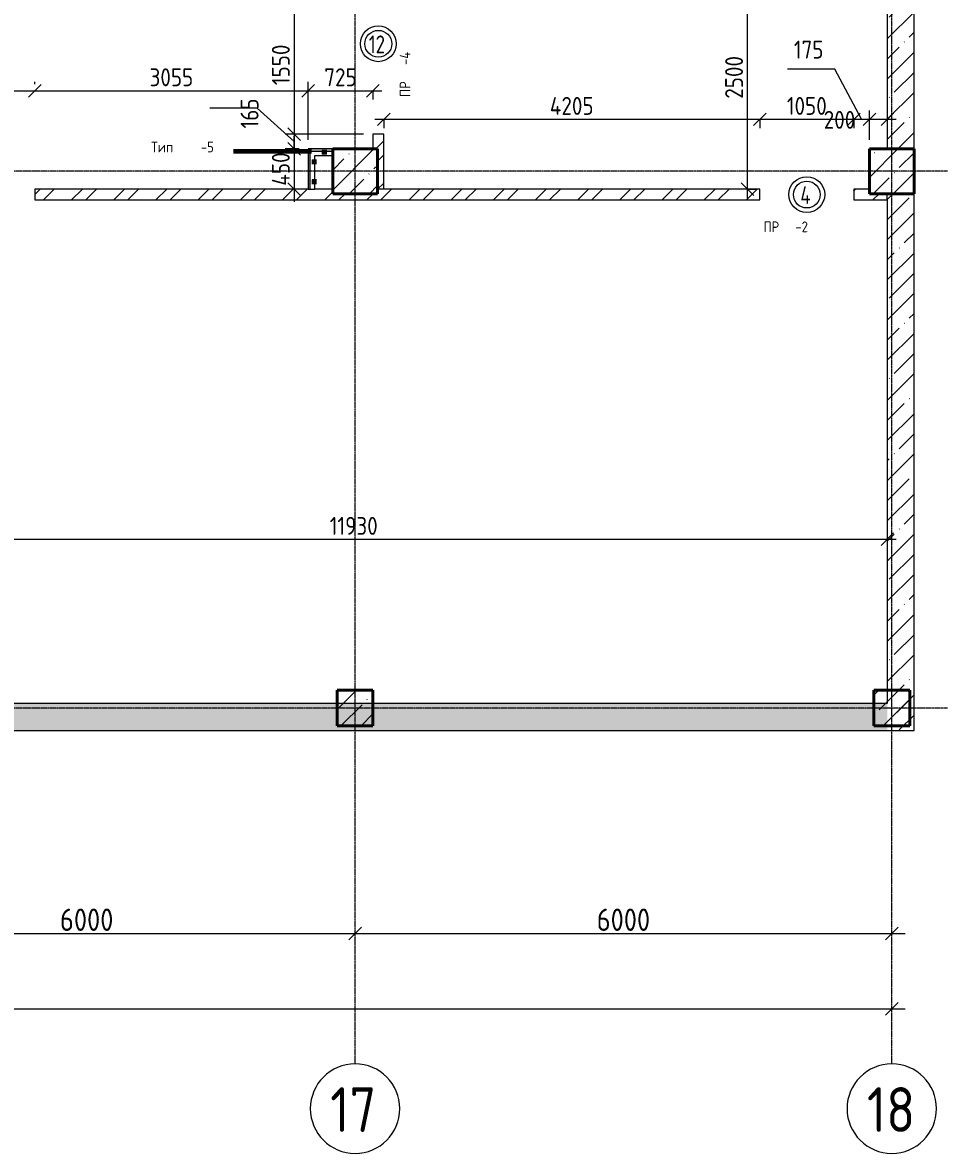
# Model space of a CAD drawing. Header units: millimetres. Extents: x -60946 to 138510, y -262288 to 24501.
# Drawn here: x 51884 to 62221, y -11974 to 667 of the extents above; entities that cross this region are included whole.
import ezdxf

# ---------------------------------------------------------------- set-up
doc = ezdxf.new("R2010")
doc.units = ezdxf.units.MM
doc.linetypes.add('ADSK_Линия сетки', pattern=[25, 20, -2.5, 0, -2.5])
for name, color, linetype, lineweight in [('0) 1 вып перегородка', 7, 'Continuous', 60), ('2)Тип-5', 1, 'Continuous', 60), ('Марки', 7, 'Continuous', 20), ('Марки дверей', 7, 'Continuous', 20), ('Несущие колонны', 7, 'Continuous', 18), ('Оси', 7, 'Continuous', 9), ('Размеры', 7, 'Continuous', 9), ('Стены внутренние', 7, 'Continuous', 18), ('Стены штриховка', 7, 'Continuous', 9)]:
    doc.layers.add(name, color=color, linetype=linetype, lineweight=lineweight)
doc.styles.add('GOST Common', font='', dxfattribs={"width": 0.9, "height": 500})
doc.styles.add('GOST Common_2', font='', dxfattribs={"width": 0.9, "height": 250})
doc.styles.add('GOST Common_3', font='', dxfattribs={"width": 0.9, "height": 200})
doc.styles.add('GOST Common_9', font='', dxfattribs={"width": 0.9, "height": 120})
doc.styles.add('GOST Common_B', font='', dxfattribs={"width": 0.8, "height": 200})
doc.styles.get('GOST Common').set_extended_font_data('GOST Common')
doc.styles.get('GOST Common_2').set_extended_font_data('GOST Common')
doc.styles.get('GOST Common_3').set_extended_font_data('GOST Common')
doc.styles.get('GOST Common_9').set_extended_font_data('GOST Common')
doc.styles.get('GOST Common_B').set_extended_font_data('GOST Common', bold=True)
doc.dimstyles.new('ADSK_Основной_2_0_1', dxfattribs={"dimscale": 304.8, "dimtxt": 201.142999, "dimasz": 0.463911, "dimexe": 0.328084, "dimexo": 0.328084, "dimgap": 0.164042, "dimtad": 1, "dimdec": 3, "dimrnd": 0.001, "dimdsep": 46, "dimtxsty": 'GOST Common_3', "dimblk1": 'OBLIQUE', "dimblk2": 'OBLIQUE', "dimsah": 1, "dimcen": 0.09, "dimdle": 0.328084, "dimazin": 2, "dimtfac": 1, "dimtdec": 4, "dimtix": 1, "dimtmove": 1, "dimatfit": 3, "dimfxl": 1, "dimtvp": 1, "dimtolj": 1, "dimtzin": 0, "dimlwd": 20, "dimlwe": 20, "dimarcsym": 2})
doc.dimstyles.new('ADSK_Основной_2_0_2', dxfattribs={"dimscale": 304.8, "dimtxt": 201.142999, "dimasz": 0.463911, "dimexe": 0.328084, "dimexo": 0.328084, "dimgap": 0.164042, "dimtad": 1, "dimdec": 3, "dimrnd": 0.001, "dimdsep": 46, "dimtxsty": 'GOST Common_3', "dimblk1": 'OBLIQUE', "dimblk2": 'OBLIQUE', "dimsah": 1, "dimcen": 0.09, "dimdle": 0.328084, "dimazin": 2, "dimtfac": 1, "dimtdec": 4, "dimtix": 1, "dimtmove": 0, "dimatfit": 3, "dimfxl": 1, "dimtvp": 1, "dimtolj": 1, "dimtzin": 0, "dimlwd": 20, "dimlwe": 20, "dimarcsym": 2})
doc.dimstyles.new('ADSK_Основной_2_5_мм', dxfattribs={"dimscale": 304.8, "dimtxt": 251.428749, "dimasz": 0.463911, "dimexe": 0.492126, "dimexo": 0.984252, "dimgap": 0.098425, "dimtad": 1, "dimrnd": 0.01, "dimdsep": 46, "dimtxsty": 'GOST Common_2', "dimblk1": 'OBLIQUE', "dimblk2": 'OBLIQUE', "dimsah": 1, "dimcen": 0.09, "dimdle": 0.492126, "dimazin": 2, "dimtfac": 1, "dimtdec": 4, "dimtix": 1, "dimtmove": 0, "dimatfit": 3, "dimfxl": 1, "dimtvp": 1, "dimtolj": 1, "dimtzin": 0, "dimlwd": 20, "dimlwe": 20, "dimarcsym": 2})
pattern_1 = [(45, (0, 0), (-224.5064, 224.5064), []), (45, (224.5, 0), (-224.5064, 224.5064), [396.875, -79.375, 3.353, -76.022])]
pattern_2 = [(45, (0, 0), (-235.7317, 235.7317), []), (45, (157.15, 0), (-235.7317, 235.7317), [])]
pattern_3 = [(0, (0, 0), (111.125, 111.125), [55.562, -166.687]), (90, (27.78, -27.78), (-111.125, 111.125), [55.562, -166.687])]

# ---------------------------------------------------------------- blocks, each defined once
blk = doc.blocks.new('ADSK_КолоннаЖБ_Прямоугольная - 500x500 мм-1807509-Кладочный план подвала')
at = {"layer": 'Несущие колонны', "lineweight": 40}
for p, q in [((-250, 250), (250, 250)), ((-250, -250), (-250, 250)), ((250, 250), (250, -250)), ((250, -250), (-250, -250))]:
    blk.add_line(p, q, dxfattribs=at)
blk = doc.blocks.new('ADSK_КолоннаЖБ_Прямоугольная - 400x400 мм-1809659-Кладочный план подвала')
at = {"layer": 'Несущие колонны', "lineweight": 40}
for p, q in [((-200, 200), (200, 200)), ((-200, -200), (-200, 200)), ((200, 200), (200, -200)), ((200, -200), (-200, -200))]:
    blk.add_line(p, q, dxfattribs=at)
blk = doc.blocks.new('ADSK_КолоннаЖБ_Прямоугольная - 500x500 мм-V15-Кладочный план подвала')
at = {"layer": 'Несущие колонны', "lineweight": 9}
h = blk.add_hatch(dxfattribs=at)
h.set_pattern_fill('FP_21', color=256, style=0, pattern_type=2)
h.set_pattern_definition([(315, (995.03, 55600), (224.5064, 224.5064), []), (315, (995.03, 55375.5), (224.5064, 224.5064), [396.875, -79.375, 3.353, -76.022])])
h.paths.add_polyline_path([(-250, -250), (250, -250), (250, 250), (-250, 250)])
at = {"layer": 'Несущие колонны', "lineweight": 40}
for p, q in [((-250, -250), (-250, 250)), ((-250, 250), (250, 250)), ((250, 250), (-250, 250)), ((-250, 250), (-250, -250)), ((250, 250), (250, -250)), ((250, -250), (250, 250)), ((250, -250), (-250, -250)), ((-250, -250), (250, -250))]:
    blk.add_line(p, q, dxfattribs=at)
blk = doc.blocks.new('Ось сетки - Круг_Ø10 мм-8259-Кладочный план подвала')
at = {"layer": 'Оси', "lineweight": 20}
for start, end in [(360, 180), (180, 360)]:
    blk.add_arc((0, 0), 5, start, end, dxfattribs=at)
blk = doc.blocks.new('_Oblique')
at = {"color": 0, "linetype": 'ByBlock', "lineweight": -2}
blk.add_line((-0.5, -0.5), (0.5, 0.5), dxfattribs=at)
blk = doc.blocks.new('DIMBLOCK16-Кладочный план подвала')
at = {"layer": 'Defpoints', "color": 0, "transparency": 16777216}
for p in [(49600, -9417), (55600, -9417), (55600, -9517)]:
    blk.add_point(p, dxfattribs=at)
at = {"layer": 'Размеры', "color": 0, "lineweight": 20, "transparency": 16777216}
for p, q in [((49450, -9517), (55750, -9517)), ((49600, -9717), (49600, -9667)), ((55600, -9717), (55600, -9667))]:
    blk.add_line(p, q, dxfattribs=at)
at = {"layer": 'Размеры', "color": 0, "lineweight": 20, "transparency": 16777216, "xscale": 141.4, "yscale": 141.4, "zscale": 141.4, "rotation": 180}
blk.add_blockref('_Oblique', (49600, -9517), dxfattribs=at)
at = {"layer": 'Размеры', "color": 0, "lineweight": 20, "transparency": 16777216, "xscale": 141.4, "yscale": 141.4, "zscale": 141.4}
blk.add_blockref('_Oblique', (55600, -9517), dxfattribs=at)
at = {"layer": 'Размеры', "color": 0, "lineweight": 9, "transparency": 16777216, "insert": (52600, -9362), "char_height": 250, "width": 756.84, "attachment_point": 5, "style": 'GOST Common_2'}
blk.add_mtext('\\A1;6000', dxfattribs=at)
blk = doc.blocks.new('DIMBLOCK17-Кладочный план подвала')
at = {"layer": 'Defpoints', "color": 0, "transparency": 16777216}
for p in [(55600, -9417), (61600, -9417), (61600, -9517)]:
    blk.add_point(p, dxfattribs=at)
at = {"layer": 'Размеры', "color": 0, "lineweight": 20, "transparency": 16777216}
for p, q in [((55450, -9517), (61750, -9517)), ((55600, -9717), (55600, -9667)), ((61600, -9717), (61600, -9667))]:
    blk.add_line(p, q, dxfattribs=at)
at = {"layer": 'Размеры', "color": 0, "lineweight": 20, "transparency": 16777216, "xscale": 141.4, "yscale": 141.4, "zscale": 141.4, "rotation": 180}
blk.add_blockref('_Oblique', (55600, -9517), dxfattribs=at)
at = {"layer": 'Размеры', "color": 0, "lineweight": 20, "transparency": 16777216, "xscale": 141.4, "yscale": 141.4, "zscale": 141.4}
blk.add_blockref('_Oblique', (61600, -9517), dxfattribs=at)
at = {"layer": 'Размеры', "color": 0, "lineweight": 9, "transparency": 16777216, "insert": (58600, -9362), "char_height": 250, "width": 756.84, "attachment_point": 5, "style": 'GOST Common_2'}
blk.add_mtext('\\A1;6000', dxfattribs=at)
blk = doc.blocks.new('DIMBLOCK25-Кладочный план подвала')
at = {"layer": 'Defpoints', "color": 0, "transparency": 16777216}
for p in [(-19600, -10257), (61600, -10257), (61600, -10357)]:
    blk.add_point(p, dxfattribs=at)
at = {"layer": 'Размеры', "color": 0, "lineweight": 20, "transparency": 16777216}
for p, q in [((-19750, -10357), (61750, -10357)), ((-19600, -10557), (-19600, -10507)), ((61600, -10557), (61600, -10507))]:
    blk.add_line(p, q, dxfattribs=at)
at = {"layer": 'Размеры', "color": 0, "lineweight": 20, "transparency": 16777216, "xscale": 141.4, "yscale": 141.4, "zscale": 141.4, "rotation": 180}
blk.add_blockref('_Oblique', (-19600, -10357), dxfattribs=at)
at = {"layer": 'Размеры', "color": 0, "lineweight": 20, "transparency": 16777216, "xscale": 141.4, "yscale": 141.4, "zscale": 141.4}
blk.add_blockref('_Oblique', (61600, -10357), dxfattribs=at)
at = {"layer": 'Размеры', "color": 0, "lineweight": 9, "transparency": 16777216, "insert": (21000, -10202), "char_height": 250, "width": 889.8, "attachment_point": 5, "style": 'GOST Common_2'}
blk.add_mtext('\\A1;81200', dxfattribs=at)
blk = doc.blocks.new('М_двери1 - Марка экземпляра 2-3719212-Кладочный план подвала')
at = {"layer": 'Марки дверей'}
for radius in [2, 1.5]:
    blk.add_circle((0, 0), radius, dxfattribs=at)
blk = doc.blocks.new('DIMBLOCK403-Кладочный план подвала')
at = {"layer": 'Defpoints', "color": 0, "transparency": 16777216}
for p in [(50470, -120), (52020, -94), (52020, -120)]:
    blk.add_point(p, dxfattribs=at)
at = {"layer": 'Размеры', "color": 0, "lineweight": 20, "transparency": 16777216}
for p, q in [((50470, -20), (50470, 6)), ((52020, -20), (52020, 6)), ((50370, -94), (52120, -94))]:
    blk.add_line(p, q, dxfattribs=at)
at = {"layer": 'Размеры', "color": 0, "lineweight": 20, "transparency": 16777216, "xscale": 141.4, "yscale": 141.4, "zscale": 141.4, "rotation": 180}
blk.add_blockref('_Oblique', (50470, -94), dxfattribs=at)
at = {"layer": 'Размеры', "color": 0, "lineweight": 20, "transparency": 16777216, "xscale": 141.4, "yscale": 141.4, "zscale": 141.4}
blk.add_blockref('_Oblique', (52020, -94), dxfattribs=at)
at = {"layer": 'Размеры', "color": 0, "lineweight": 9, "transparency": 16777216, "insert": (51245, 56), "char_height": 200, "width": 560.47, "attachment_point": 5, "style": 'GOST Common_3'}
blk.add_mtext('\\A1;1550', dxfattribs=at)
blk = doc.blocks.new('DIMBLOCK404-Кладочный план подвала')
at = {"layer": 'Defpoints', "color": 0, "transparency": 16777216}
for p in [(52020, -120), (55075, -94), (55075, -745)]:
    blk.add_point(p, dxfattribs=at)
at = {"layer": 'Размеры', "color": 0, "lineweight": 20, "transparency": 16777216}
for p, q in [((52020, -20), (52020, 6)), ((55075, -645), (55075, 6)), ((51920, -94), (55175, -94))]:
    blk.add_line(p, q, dxfattribs=at)
at = {"layer": 'Размеры', "color": 0, "lineweight": 20, "transparency": 16777216, "xscale": 141.4, "yscale": 141.4, "zscale": 141.4, "rotation": 180}
blk.add_blockref('_Oblique', (52020, -94), dxfattribs=at)
at = {"layer": 'Размеры', "color": 0, "lineweight": 20, "transparency": 16777216, "xscale": 141.4, "yscale": 141.4, "zscale": 141.4}
blk.add_blockref('_Oblique', (55075, -94), dxfattribs=at)
at = {"layer": 'Размеры', "color": 0, "lineweight": 9, "transparency": 16777216, "insert": (53547, 56), "char_height": 200, "width": 605.47, "attachment_point": 5, "style": 'GOST Common_3'}
blk.add_mtext('\\A1;3055', dxfattribs=at)
blk = doc.blocks.new('DIMBLOCK405-Кладочный план подвала')
at = {"layer": 'Defpoints', "color": 0, "transparency": 16777216}
for p in [(55800, 6), (55800, -94), (55075, -745)]:
    blk.add_point(p, dxfattribs=at)
at = {"layer": 'Размеры', "color": 0, "lineweight": 20, "transparency": 16777216}
for p, q in [((55075, -645), (55075, 6)), ((54975, -94), (55900, -94)), ((55800, -94), (55800, -194))]:
    blk.add_line(p, q, dxfattribs=at)
at = {"layer": 'Размеры', "color": 0, "lineweight": 20, "transparency": 16777216, "xscale": 141.4, "yscale": 141.4, "zscale": 141.4, "rotation": 180}
blk.add_blockref('_Oblique', (55075, -94), dxfattribs=at)
at = {"layer": 'Размеры', "color": 0, "lineweight": 20, "transparency": 16777216, "xscale": 141.4, "yscale": 141.4, "zscale": 141.4}
blk.add_blockref('_Oblique', (55800, -94), dxfattribs=at)
at = {"layer": 'Размеры', "color": 0, "lineweight": 9, "transparency": 16777216, "insert": (55437, 56), "char_height": 200, "width": 454.11, "attachment_point": 5, "style": 'GOST Common_3'}
blk.add_mtext('\\A1;725', dxfattribs=at)
blk = doc.blocks.new('DIMBLOCK407-Кладочный план подвала')
at = {"layer": 'Defpoints', "color": 0, "transparency": 16777216}
for p in [(49620, -5009), (61550, -5009), (61550, -5109)]:
    blk.add_point(p, dxfattribs=at)
at = {"layer": 'Размеры', "color": 0, "lineweight": 20, "transparency": 16777216}
for p, q in [((49520, -5109), (61650, -5109)), ((49620, -5109), (49620, -5209)), ((61550, -5109), (61550, -5209))]:
    blk.add_line(p, q, dxfattribs=at)
at = {"layer": 'Размеры', "color": 0, "lineweight": 20, "transparency": 16777216, "xscale": 141.4, "yscale": 141.4, "zscale": 141.4, "rotation": 180}
blk.add_blockref('_Oblique', (49620, -5109), dxfattribs=at)
at = {"layer": 'Размеры', "color": 0, "lineweight": 20, "transparency": 16777216, "xscale": 141.4, "yscale": 141.4, "zscale": 141.4}
blk.add_blockref('_Oblique', (61550, -5109), dxfattribs=at)
at = {"layer": 'Размеры', "color": 0, "lineweight": 9, "transparency": 16777216, "insert": (55585, -4959), "char_height": 200, "width": 666.84, "attachment_point": 5, "style": 'GOST Common_3'}
blk.add_mtext('\\A1;11930', dxfattribs=at)
blk = doc.blocks.new('DIMBLOCK411-Кладочный план подвала')
at = {"layer": 'Defpoints', "color": 0, "transparency": 16777216}
for p in [(55920, -314), (60125, -314), (60125, -414)]:
    blk.add_point(p, dxfattribs=at)
at = {"layer": 'Размеры', "color": 0, "lineweight": 20, "transparency": 16777216}
for p, q in [((55820, -414), (60225, -414)), ((55920, -414), (55920, -514)), ((60125, -414), (60125, -514))]:
    blk.add_line(p, q, dxfattribs=at)
at = {"layer": 'Размеры', "color": 0, "lineweight": 20, "transparency": 16777216, "xscale": 141.4, "yscale": 141.4, "zscale": 141.4, "rotation": 180}
blk.add_blockref('_Oblique', (55920, -414), dxfattribs=at)
at = {"layer": 'Размеры', "color": 0, "lineweight": 20, "transparency": 16777216, "xscale": 141.4, "yscale": 141.4, "zscale": 141.4}
blk.add_blockref('_Oblique', (60125, -414), dxfattribs=at)
at = {"layer": 'Размеры', "color": 0, "lineweight": 9, "transparency": 16777216, "insert": (58022, -264), "char_height": 200, "width": 625.93, "attachment_point": 5, "style": 'GOST Common_3'}
blk.add_mtext('\\A1;4205', dxfattribs=at)
blk = doc.blocks.new('DIMBLOCK412-Кладочный план подвала')
at = {"layer": 'Defpoints', "color": 0, "transparency": 16777216}
for p in [(60125, -314), (61175, -314), (61175, -414)]:
    blk.add_point(p, dxfattribs=at)
at = {"layer": 'Размеры', "color": 0, "lineweight": 20, "transparency": 16777216}
for p, q in [((60025, -414), (61275, -414)), ((60125, -414), (60125, -514)), ((61175, -414), (61175, -514))]:
    blk.add_line(p, q, dxfattribs=at)
at = {"layer": 'Размеры', "color": 0, "lineweight": 20, "transparency": 16777216, "xscale": 141.4, "yscale": 141.4, "zscale": 141.4, "rotation": 180}
blk.add_blockref('_Oblique', (60125, -414), dxfattribs=at)
at = {"layer": 'Размеры', "color": 0, "lineweight": 20, "transparency": 16777216, "xscale": 141.4, "yscale": 141.4, "zscale": 141.4}
blk.add_blockref('_Oblique', (61175, -414), dxfattribs=at)
at = {"layer": 'Размеры', "color": 0, "lineweight": 9, "transparency": 16777216, "insert": (60650, -264), "char_height": 200, "width": 560.47, "attachment_point": 5, "style": 'GOST Common_3'}
blk.add_mtext('\\A1;1050', dxfattribs=at)
blk = doc.blocks.new('DIMBLOCK413-Кладочный план подвала')
at = {"layer": 'Defpoints', "color": 0, "transparency": 16777216}
for p in [(61175, -314), (61350, -414), (61350, -745)]:
    blk.add_point(p, dxfattribs=at)
at = {"layer": 'Размеры', "color": 0, "lineweight": 20, "transparency": 16777216}
for p, q in [((60964, 148), (60435, 148)), ((61262, -414), (60964, 148)), ((61350, -645), (61350, -314)), ((61075, -414), (61450, -414)), ((61175, -414), (61175, -514))]:
    blk.add_line(p, q, dxfattribs=at)
at = {"layer": 'Размеры', "color": 0, "lineweight": 20, "transparency": 16777216, "xscale": 141.4, "yscale": 141.4, "zscale": 141.4, "rotation": 180}
blk.add_blockref('_Oblique', (61175, -414), dxfattribs=at)
at = {"layer": 'Размеры', "color": 0, "lineweight": 20, "transparency": 16777216, "xscale": 141.4, "yscale": 141.4, "zscale": 141.4}
blk.add_blockref('_Oblique', (61350, -414), dxfattribs=at)
at = {"layer": 'Размеры', "color": 0, "lineweight": 9, "transparency": 16777216, "insert": (60505, 465), "char_height": 200, "width": 409.1, "attachment_point": 1, "line_spacing_factor": 1.022761, "style": 'GOST Common_3'}
blk.add_mtext('\\A1;175', dxfattribs=at)
blk = doc.blocks.new('DIMBLOCK414-Кладочный план подвала')
at = {"layer": 'Defpoints', "color": 0, "transparency": 16777216}
for p in [(61550, -314), (61550, -414), (61350, -745)]:
    blk.add_point(p, dxfattribs=at)
at = {"layer": 'Размеры', "color": 0, "lineweight": 20, "transparency": 16777216}
for p, q in [((61350, -645), (61350, -314)), ((61250, -414), (61650, -414)), ((61550, -414), (61550, -514))]:
    blk.add_line(p, q, dxfattribs=at)
at = {"layer": 'Размеры', "color": 0, "lineweight": 20, "transparency": 16777216, "xscale": 141.4, "yscale": 141.4, "zscale": 141.4, "rotation": 180}
blk.add_blockref('_Oblique', (61350, -414), dxfattribs=at)
at = {"layer": 'Размеры', "color": 0, "lineweight": 20, "transparency": 16777216, "xscale": 141.4, "yscale": 141.4, "zscale": 141.4}
blk.add_blockref('_Oblique', (61550, -414), dxfattribs=at)
at = {"layer": 'Размеры', "color": 0, "lineweight": 9, "transparency": 16777216, "insert": (60839, -320), "char_height": 200, "width": 454.11, "attachment_point": 1, "line_spacing_factor": 1.022761, "style": 'GOST Common_3'}
blk.add_mtext('\\A1;200', dxfattribs=at)
blk = doc.blocks.new('DIMBLOCK416-Кладочный план подвала')
at = {"layer": 'Defpoints', "color": 0, "transparency": 16777216}
for p in [(55795, 970), (54920, -580), (55795, -580)]:
    blk.add_point(p, dxfattribs=at)
at = {"layer": 'Размеры', "color": 0, "lineweight": 20, "transparency": 16777216}
for p, q in [((54920, 1070), (54920, -680)), ((55695, 970), (54820, 970)), ((55695, -580), (54820, -580))]:
    blk.add_line(p, q, dxfattribs=at)
at = {"layer": 'Размеры', "color": 0, "lineweight": 20, "transparency": 16777216, "xscale": 141.4, "yscale": 141.4, "zscale": 141.4}
for p, rotation in [((54920, 970), 90), ((54920, -580), 270)]:
    blk.add_blockref('_Oblique', p, dxfattribs=dict(at, rotation=rotation))
at = {"layer": 'Размеры', "color": 0, "lineweight": 9, "transparency": 16777216, "insert": (54770, 195), "char_height": 200, "width": 560.47, "attachment_point": 5, "rotation": 90, "style": 'GOST Common_3'}
blk.add_mtext('\\A1;1550', dxfattribs=at)
blk = doc.blocks.new('DIMBLOCK417-Кладочный план подвала')
at = {"layer": 'Defpoints', "color": 0, "transparency": 16777216}
for p in [(55795, -580), (54920, -745), (55075, -745)]:
    blk.add_point(p, dxfattribs=at)
at = {"layer": 'Размеры', "color": 0, "lineweight": 20, "transparency": 16777216}
for p, q in [((54504, -290), (53975, -290)), ((54920, -663), (54504, -290)), ((54920, -480), (54920, -845)), ((55695, -580), (54820, -580)), ((54975, -745), (54820, -745))]:
    blk.add_line(p, q, dxfattribs=at)
at = {"layer": 'Размеры', "color": 0, "lineweight": 20, "transparency": 16777216, "xscale": 141.4, "yscale": 141.4, "zscale": 141.4}
for p, rotation in [((54920, -580), 90), ((54920, -745), 270)]:
    blk.add_blockref('_Oblique', p, dxfattribs=dict(at, rotation=rotation))
at = {"layer": 'Размеры', "color": 0, "lineweight": 9, "transparency": 16777216, "insert": (54321, -516), "char_height": 200, "width": 409.1, "attachment_point": 1, "rotation": 90, "line_spacing_factor": 1.022761, "style": 'GOST Common_3'}
blk.add_mtext('\\A1;165', dxfattribs=at)
blk = doc.blocks.new('DIMBLOCK418-Кладочный план подвала')
at = {"layer": 'Defpoints', "color": 0, "transparency": 16777216}
for p in [(55075, -745), (54920, -1195), (55020, -1195)]:
    blk.add_point(p, dxfattribs=at)
at = {"layer": 'Размеры', "color": 0, "lineweight": 20, "transparency": 16777216}
for p, q in [((54920, -745), (54920, -604)), ((54975, -745), (54820, -745)), ((54920, -745), (54920, -1195)), ((54920, -1195), (54820, -1195)), ((54920, -1195), (54920, -1336))]:
    blk.add_line(p, q, dxfattribs=at)
at = {"layer": 'Размеры', "color": 0, "lineweight": 20, "transparency": 16777216, "xscale": 141.4, "yscale": 141.4, "zscale": 141.4}
for p, rotation in [((54920, -745), 270), ((54920, -1195), 90)]:
    blk.add_blockref('_Oblique', p, dxfattribs=dict(at, rotation=rotation))
at = {"layer": 'Размеры', "color": 0, "lineweight": 9, "transparency": 16777216, "insert": (54770, -970), "char_height": 200, "width": 474.56, "attachment_point": 5, "rotation": 90, "style": 'GOST Common_3'}
blk.add_mtext('\\A1;450', dxfattribs=at)
blk = doc.blocks.new('DIMBLOCK422-Кладочный план подвала')
at = {"layer": 'Defpoints', "color": 0, "transparency": 16777216}
for p in [(59150, 1305), (59987, 1305), (59887, -1195)]:
    blk.add_point(p, dxfattribs=at)
at = {"layer": 'Размеры', "color": 0, "lineweight": 20, "transparency": 16777216}
for p, q in [((59987, -1295), (59987, 1405)), ((59250, 1305), (60087, 1305)), ((59987, -1195), (60087, -1195))]:
    blk.add_line(p, q, dxfattribs=at)
at = {"layer": 'Размеры', "color": 0, "lineweight": 20, "transparency": 16777216, "xscale": 141.4, "yscale": 141.4, "zscale": 141.4}
for p, rotation in [((59987, 1305), 90), ((59987, -1195), 270)]:
    blk.add_blockref('_Oblique', p, dxfattribs=dict(at, rotation=rotation))
at = {"layer": 'Размеры', "color": 0, "lineweight": 9, "transparency": 16777216, "insert": (59837, 55), "char_height": 200, "width": 605.47, "attachment_point": 5, "rotation": 90, "style": 'GOST Common_3'}
blk.add_mtext('\\A1;2500', dxfattribs=at)

msp = doc.modelspace()

# ---------------------------------------------------------------- hatches: boundary and pattern name
at = {"layer": '2)Тип-5', "true_color": 0xd50000}
for points in [[(55350, -770.031), (55350, -745.031), (55075, -745.031), (55075, -770.031), (55100, -770.031)], [(55075, -1195.031), (55100, -1195.031), (55100, -770.031), (55075, -770.031), (55075, -820.031)]]:
    msp.add_hatch(color=12, dxfattribs=at).paths.add_polyline_path(points)
h = msp.add_hatch(dxfattribs=at)
h.set_pattern_fill('FP_4', color=12, style=0, pattern_type=2)
h.set_pattern_definition(pattern_3)
h.paths.add_polyline_path([(55350, -820.031), (55350, -770.031), (55100, -770.031), (55100, -820.031), (55150, -820.031)])
h = msp.add_hatch(dxfattribs=at)
h.set_pattern_fill('FP_4', color=12, style=0, pattern_type=2)
h.set_pattern_definition(pattern_3)
h.paths.add_polyline_path([(55150, -1195.031), (55150, -820.031), (55100, -820.031), (55100, -1195.031)])
at = {"layer": 'Несущие колонны', "lineweight": 9}
h = msp.add_hatch(dxfattribs=at)
h.set_pattern_fill('FP_3', color=256, style=0, pattern_type=2)
h.set_pattern_definition(pattern_1)
h.paths.add_polyline_path([(61850, -1245.031), (61850, -745.031), (61350, -745.031), (61350, -1245.031), (61550, -1245.031)])
h = msp.add_hatch(dxfattribs=at)
h.set_pattern_fill('FP_3', color=256, style=0, pattern_type=2)
h.set_pattern_definition(pattern_1)
h.paths.add_polyline_path([(55800, -7195.031), (55800, -6795.031), (55400, -6795.031), (55400, -7195.031)])
h = msp.add_hatch(dxfattribs=at)
h.set_pattern_fill('FP_3', color=256, style=0, pattern_type=2)
h.set_pattern_definition(pattern_1)
h.paths.add_polyline_path([(61800, -7195.031), (61800, -6795.031), (61400, -6795.031), (61400, -7195.031)])
at = {"layer": 'Стены внутренние', "lineweight": 9}
h = msp.add_hatch(dxfattribs=at)
h.set_pattern_fill('FP_3', color=256, style=0, pattern_type=2)
h.set_pattern_definition(pattern_1)
h.paths.add_polyline_path([(61850, -7245.031), (61850, -1245.031), (61550, -1245.031), (61550, -7245.031)])
h.paths.add_polyline_path([(61850, -745.031), (61850, 9361.6677), (61550, 9361.6677), (61550, -745.031)])
h = msp.add_hatch(dxfattribs=at)
h.set_pattern_fill('FP_2', color=256, style=0, pattern_type=2)
h.set_pattern_definition(pattern_2)
h.paths.add_polyline_path([(55850, -1195.031), (55920, -1195.031), (55920, -580.031), (55800, -580.031), (55800, -745.031), (55850, -745.031), (55850, -836.281)])
h.paths.add_polyline_path([(55800, 969.969), (55920, 969.969), (55920, 1304.969), (55800, 1304.969)])
h = msp.add_hatch(dxfattribs=at)
h.set_pattern_fill('FP_2', color=256, style=0, pattern_type=2)
h.set_pattern_definition(pattern_2)
h.paths.add_polyline_path([(61550, -1315.031), (61550, -1245.031), (61350, -1245.031), (61350, -1195.031), (61175, -1195.031), (61175, -1315.031)])
h.paths.add_polyline_path([(60125, -1315.031), (60125, -1195.031), (55850, -1195.031), (55850, -1245.031), (55350, -1245.031), (55350, -1195.031), (52020, -1195.031), (52020, -1315.031), (58221.4367, -1315.031)])
h.paths.add_polyline_path([(49850, -1315.031), (50470, -1315.031), (50470, -1195.031), (49850, -1195.031), (49850, -1245.031), (49350, -1245.031), (49350, -1195.031), (47800, -1195.031), (47800, -1315.031), (49620, -1315.031)])
h.paths.add_polyline_path([(46750, -1315.031), (46750, -1195.031), (45475, -1195.031), (45475, -1315.031), (45720, -1315.031)])
h.paths.add_polyline_path([(44275, -1315.031), (44275, -1195.031), (41455, -1195.031), (41455, -1315.031), (42400, -1315.031)])
h.paths.add_polyline_path([(40255, -1315.031), (40255, -1195.031), (37725, -1195.031), (37725, -1315.031), (38295, -1315.031)])
h.paths.add_polyline_path([(36478.0028, -1315.031), (36675, -1315.031), (36675, -1195.031), (32880, -1195.031), (32880, -1315.031), (34000, -1315.031)])
h.paths.add_polyline_path([(31830, -1315.031), (31830, -1195.031), (28050, -1195.031), (28050, -1245.031), (28000, -1245.031), (28000, -1315.031), (31042.1443, -1315.031)])
h = msp.add_hatch(dxfattribs=at)
h.set_pattern_fill('FP_3', color=256, style=0, pattern_type=2)
h.set_pattern_definition(pattern_1)
h.paths.add_polyline_path([(61550, -7245.031), (61550, -6945.031), (49800, -6945.031), (49800, -7195.031), (49400, -7195.031), (49400, -6945.031), (34000, -6945.031), (34000, -7195.031), (33600, -7195.031), (33600, -6945.031), (28000, -6945.031), (28000, -7195.031), (27600, -7195.031), (27600, -6945.031), (22000, -6945.031), (22000, -7195.031), (21600, -7195.031), (21600, -6945.031), (9000, -6945.031), (9000, -7195.031), (8600, -7195.031), (8600, -6945.031), (3000, -6945.031), (3000, -7195.031), (2600, -7195.031), (2600, -6945.031), (-13400, -6945.031), (-13400, -7195.031), (-13800, -7195.031), (-13800, -6945.031), (-19400, -6945.031), (-19400, -7195.031), (-19550, -7195.031), (-19550, -7245.031), (52785.5782, -7245.031)])

# ---------------------------------------------------------------- linework, layer by layer
at = {"layer": '0) 1 вып перегородка'}
msp.add_line((55112.5, -774.3016), (54240.3999, -774.3016), dxfattribs=at)
at = {"layer": 'Несущие колонны', "lineweight": 9}
for p, q in [((61550, -745.031), (61350, -745.031)), ((61350, -745.031), (61350, -1195.031)), ((61850, -1245.031), (61850, -745.031)), ((61350, -1195.031), (61350, -1245.031)), ((61350, -1245.031), (61550, -1245.031)), ((55800, -6795.031), (55400, -6795.031)), ((55400, -6795.031), (55400, -7195.031)), ((55800, -7195.031), (55800, -6795.031)), ((61800, -6795.031), (61400, -6795.031)), ((61400, -6795.031), (61400, -7195.031)), ((61800, -7195.031), (61800, -6795.031)), ((55400, -7195.031), (55800, -7195.031)), ((61400, -7195.031), (61800, -7195.031))]:
    msp.add_line(p, q, dxfattribs=at)
at = {"layer": 'Оси', "linetype": 'ADSK_Линия сетки', "lineweight": 5}
for p, q in [((55600, -10973.8823), (55600, 10027.4451)), ((61600, -10973.8823), (61600, 10027.4451)), ((62221.372, -995.031), (-25240.0967, -995.031)), ((62221.372, -6995.031), (-25240.0967, -6995.031))]:
    msp.add_line(p, q, dxfattribs=at)
at = {"layer": 'Стены внутренние', "lineweight": 5}
for p, q in [((61850, -745.031), (61850, 9661.6677)), ((61550, 4704.969), (61550, -745.031)), ((55920, -580.031), (55800, -580.031)), ((55800, -580.031), (55800, -745.031)), ((55920, -1195.031), (55920, -580.031)), ((55350, -745.031), (55075, -745.031)), ((55075, -745.031), (55075, -1195.031)), ((55150, -820.031), (55350, -820.031)), ((55150, -1195.031), (55150, -820.031)), ((55075, -1195.031), (52020, -1195.031)), ((52020, -1195.031), (52020, -1315.031)), ((55350, -1195.031), (55150, -1195.031)), ((60125, -1195.031), (55850, -1195.031)), ((60125, -1315.031), (60125, -1195.031)), ((61350, -1195.031), (61175, -1195.031)), ((61175, -1195.031), (61175, -1315.031)), ((61350, -1245.031), (61350, -1195.031)), ((61550, -1245.031), (61350, -1245.031)), ((61850, -7245.031), (61850, -1245.031)), ((52020, -1315.031), (60125, -1315.031)), ((61175, -1315.031), (61550, -1315.031)), ((61550, -1315.031), (61550, -6945.031)), ((61550, -6945.031), (49800, -6945.031)), ((-19850, -7245.031), (61850, -7245.031))]:
    msp.add_line(p, q, dxfattribs=at)
at = {"layer": 'Стены штриховка', "lineweight": 9}
for p, q in [((55100, -770.031), (55350, -770.031)), ((55100, -1195.031), (55100, -770.031)), ((55075, -1195.031), (55150, -1195.031)), ((61550, -1315.031), (61550, -1245.031))]:
    msp.add_line(p, q, dxfattribs=at)

# ---------------------------------------------------------------- block references
at = {"layer": 'Марки дверей', "xscale": 99.99999999999993, "yscale": 99.99999999999993, "zscale": 99.99999999999993}
for p in [(55860, 430.398), (60650, -1255.031)]:
    msp.add_blockref('М_двери1 - Марка экземпляра 2-3719212-Кладочный план подвала', p, dxfattribs=at)
at = {"layer": 'Несущие колонны', "rotation": 89.9999999999999}
msp.add_blockref('ADSK_КолоннаЖБ_Прямоугольная - 500x500 мм-V15-Кладочный план подвала', (55600, -995.031), dxfattribs=at)
at = {"layer": 'Несущие колонны', "lineweight": 40, "rotation": 89.9999999999999}
for name, p in [('ADSK_КолоннаЖБ_Прямоугольная - 500x500 мм-1807509-Кладочный план подвала', (61600, -995.031)), ('ADSK_КолоннаЖБ_Прямоугольная - 400x400 мм-1809659-Кладочный план подвала', (55600, -6995.031)), ('ADSK_КолоннаЖБ_Прямоугольная - 400x400 мм-1809659-Кладочный план подвала', (61600, -6995.031))]:
    msp.add_blockref(name, p, dxfattribs=at)
at = {"layer": 'Оси', "lineweight": 20, "xscale": 99.99999999999993, "yscale": 99.99999999999993, "zscale": 99.99999999999993}
for p in [(55600, -11473.8823), (61600, -11473.8823)]:
    msp.add_blockref('Ось сетки - Круг_Ø10 мм-8259-Кладочный план подвала', p, dxfattribs=at)

# ---------------------------------------------------------------- texts
at = {"layer": '0) 1 вып перегородка', "color": 116, "lineweight": 9, "true_color": 0x008040, "char_height": 120, "attachment_point": 1, "style": 'GOST Common_9'}
for s, insert, width in [('Тип', (53320.3999, -663.3746), 673.4175), ('-5', (53876.0249, -663.3746), 432.91125)]:
    msp.add_mtext(s, dxfattribs=dict(at, insert=insert, width=width))
at = {"layer": 'Марки', "lineweight": 9, "char_height": 120, "attachment_point": 1, "rotation": 90, "style": 'GOST Common_9'}
for s, insert, width in [('-4', (56097.8975, 193.2256), 411.265687), ('ПР', (56097.8975, -163.9619), 432.91125)]:
    msp.add_mtext(s, dxfattribs=dict(at, insert=insert, width=width))
at = {"layer": 'Марки', "lineweight": 9, "char_height": 120, "attachment_point": 1, "style": 'GOST Common_9'}
for s, insert, width in [('ПР', (60165.1, -1555.6039), 432.91125), ('-2', (60522.2875, -1555.6039), 389.620125)]:
    msp.add_mtext(s, dxfattribs=dict(at, insert=insert, width=width))
at = {"layer": 'Марки дверей', "lineweight": 5, "char_height": 200, "attachment_point": 1, "style": 'GOST Common_B'}
for s, insert, width in [('12', (55753.5426, 524.0569), 250.1265), ('\\fGOST Common|b1|i0|c204|p34|;\\W.8;4', (60577.9426, -1161.3721), 166.751)]:
    msp.add_mtext(s, dxfattribs=dict(at, insert=insert, width=width))
at = {"layer": 'Оси', "char_height": 500, "width": 671.012437, "attachment_point": 1, "style": 'GOST Common'}
for s, insert in [('17', (55322.4193, -11234.0156)), ('18', (61322.4193, -11234.0156))]:
    msp.add_mtext(s, dxfattribs=dict(at, insert=insert))

# ---------------------------------------------------------------- dimensions: what is measured, and where the dimension line sits
at = {"layer": 'Размеры', "lineweight": 9}
for base, p1, p2, override, picture, middle in [((59987.063, 1304.969), (59887.0781, -1195.031), (59150, 1304.969), {"dimpost": '<>', "dimfxl": 2606.392946}, 'DIMBLOCK422-Кладочный план подвала', (59837.063, 54.969)), ((54919.9867, -580.031), (55795, 969.969), (55795, -580.031), {"dimpost": '<>', "dimfxl": 1550}, 'DIMBLOCK416-Кладочный план подвала', (54769.9867, 194.969)), ((54919.9867, -1195.031), (55075, -745.031), (55019.9716, -1195.031), {"dimpost": '<>', "dimfxl": 453.352096}, 'DIMBLOCK418-Кладочный план подвала', (54769.9867, -970.031))]:
    dim = msp.add_linear_dim(base=base, p1=p1, p2=p2, angle=90, dimstyle='ADSK_Основной_2_0_2', override=override, dxfattribs=at)
    dim.commit()
    dim.dimension.update_dxf_attribs({"geometry": picture, "text_midpoint": middle})
for base, p1, p2, override, picture, middle in [((61350, -413.9889), (61175, -314.004), (61350, -745.031), {"dimpost": '<>', "dimfxl": 465.198127}, 'DIMBLOCK413-Кладочный план подвала', (60913.687, 148.1861)), ((61550, -413.9889), (61350, -745.031), (61550, -314.004), {"dimpost": '<>', "dimfxl": 475.167652}, 'DIMBLOCK414-Кладочный план подвала', (61066.5366, -636.779))]:
    dim = msp.add_linear_dim(base=base, p1=p1, p2=p2, dimstyle='ADSK_Основной_2_0_1', override=override, dxfattribs=at)
    dim.commit()
    dim.dimension.update_dxf_attribs({"geometry": picture, "text_midpoint": middle, "dimtype": 160})
for base, p1, p2, dimstyle, override, picture, middle in [((52020, -94.2276), (50470, -120.031), (52020, -120.031), 'ADSK_Основной_2_0_2', {"dimpost": '<>', "dimfxl": 1550}, 'DIMBLOCK403-Кладочный план подвала', (51245, 55.7724)), ((55075, -94.2276), (52020, -120.031), (55075, -745.031), 'ADSK_Основной_2_0_2', {"dimpost": '<>', "dimfxl": 3118.276768}, 'DIMBLOCK404-Кладочный план подвала', (53547.5, 55.7724)), ((55800, -94.2276), (55075, -745.031), (55800, 5.7573), 'ADSK_Основной_2_0_2', {"dimpost": '<>', "dimfxl": 1043.699248}, 'DIMBLOCK405-Кладочный план подвала', (55437.5, 55.7724)), ((60125, -413.9889), (55920, -314.004), (60125, -314.004), 'ADSK_Основной_2_0_2', {"dimpost": '<>', "dimfxl": 4205}, 'DIMBLOCK411-Кладочный план подвала', (58022.5, -263.9889)), ((61175, -413.9889), (60125, -314.004), (61175, -314.004), 'ADSK_Основной_2_0_2', {"dimpost": '<>', "dimfxl": 1050}, 'DIMBLOCK412-Кладочный план подвала', (60650, -263.9889)), ((61550, -5109.3369), (49620, -5009.352), (61550, -5009.352), 'ADSK_Основной_2_0_2', {"dimpost": '<>', "dimfxl": 11930}, 'DIMBLOCK407-Кладочный план подвала', (55585, -4959.3369)), ((55600, -9517.2545), (49600, -9417.2696), (55600, -9417.2696), 'ADSK_Основной_2_5_мм', {"dimpost": '<>', "dimfxl": 6000}, 'DIMBLOCK16-Кладочный план подвала', (52600, -9362.2545)), ((61600, -9517.2545), (55600, -9417.2696), (61600, -9417.2696), 'ADSK_Основной_2_5_мм', {"dimpost": '<>', "dimfxl": 6000}, 'DIMBLOCK17-Кладочный план подвала', (58600, -9362.2545)), ((61600, -10357.2545), (-19600, -10257.2696), (61600, -10257.2696), 'ADSK_Основной_2_5_мм', {"dimpost": '<>', "dimfxl": 81200}, 'DIMBLOCK25-Кладочный план подвала', (21000, -10202.2545))]:
    dim = msp.add_linear_dim(base=base, p1=p1, p2=p2, dimstyle=dimstyle, override=override, dxfattribs=at)
    dim.commit()
    dim.dimension.update_dxf_attribs({"geometry": picture, "text_midpoint": middle})
dim = msp.add_linear_dim(base=(54919.9867, -745.031), p1=(55795, -580.031), p2=(55075, -745.031), angle=90, dimstyle='ADSK_Основной_2_0_1', override={"dimpost": '<>', "dimfxl": 738.664335}, dxfattribs=at)
dim.commit()
dim.dimension.update_dxf_attribs({"geometry": 'DIMBLOCK417-Кладочный план подвала', "text_midpoint": (54454.0686, -290.3923), "dimtype": 160, "text_rotation": 90})

doc.saveas('drawing.dxf')
